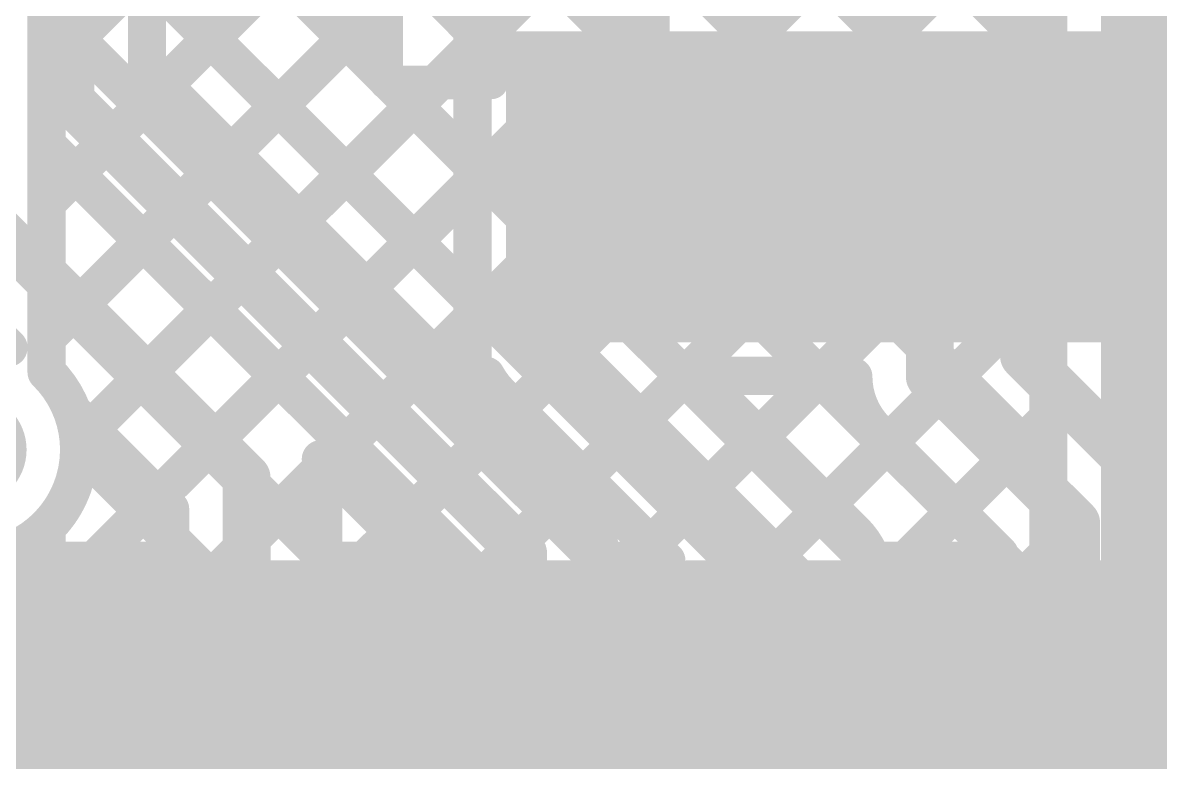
# Model space of a CAD drawing. Header units: millimetres. Extents: x 3.57 to 6.19, y 4.04 to 5.89.
# Drawn here: x 3.977 to 4.2149, y 4.8266 to 4.9814 of the extents above; entities that cross this region are included whole.
import ezdxf

# ---------------------------------------------------------------- set-up
doc = ezdxf.new("R2010")
doc.units = ezdxf.units.MM
doc.header["$MEASUREMENT"] = 0
for name, color, linetype in [('BottomLayer', 5, 'Continuous'), ('MultiLayer', 9, 'Continuous'), ('TopLayer', 1, 'Continuous'), ('TopOverlay', 2, 'Continuous'), ('TopPaste', 8, 'Continuous'), ('TopSolder', 216, 'Continuous')]:
    doc.layers.add(name, color=color, linetype=linetype)

# ---------------------------------------------------------------- blocks, each defined once
blk = doc.blocks.new('48_LQFP_12')
at = {"layer": 'TopLayer'}
for points in [[(0.19398, 0.01576), (0.13689, 0.01576), (0.19398, 0.00395), (0.13689, 0.00395)], [(0.19398, -0.00392), (0.13689, -0.00392), (0.19398, -0.01573), (0.13689, -0.01573)], [(0.19398, -0.02361), (0.13689, -0.02361), (0.19398, -0.03542), (0.13689, -0.03542)], [(0.19398, -0.04329), (0.13689, -0.04329), (0.19398, -0.0551), (0.13689, -0.0551)], [(0.19398, -0.06298), (0.13689, -0.06298), (0.19398, -0.07479), (0.13689, -0.07479)], [(0.19398, -0.08266), (0.13689, -0.08266), (0.19398, -0.09447), (0.13689, -0.09447)], [(0.19397, -0.10233), (0.13688, -0.10233), (0.19397, -0.11414), (0.13688, -0.11414)]]:
    blk.add_solid(points, dxfattribs=at)
at = {"layer": 'TopOverlay', "const_width": 0.007}
for points in [[(0.14357, -0.14323), (0.14357, -0.12123)], [(0.14357, -0.14323), (0.12157, -0.14323)]]:
    blk.add_lwpolyline(points, dxfattribs=at)
at = {"layer": 'TopOverlay', "const_width": 0.0035}
for points in [[(0.14182, -0.12123, 1), (0.14532, -0.12123, 1)], [(0.14182, -0.14323, 1), (0.14532, -0.14323, 1)], [(0.14182, -0.14323, 1), (0.14532, -0.14323, 1)]]:
    blk.add_lwpolyline(points, format="xyb", close=True, dxfattribs=at)
at = {"layer": 'TopPaste'}
for points in [[(0.19398, 0.01576), (0.13689, 0.01576), (0.19398, 0.00395), (0.13689, 0.00395)], [(0.19398, -0.00392), (0.13689, -0.00392), (0.19398, -0.01573), (0.13689, -0.01573)], [(0.19398, -0.02361), (0.13689, -0.02361), (0.19398, -0.03542), (0.13689, -0.03542)], [(0.19398, -0.04329), (0.13689, -0.04329), (0.19398, -0.0551), (0.13689, -0.0551)], [(0.19398, -0.06298), (0.13689, -0.06298), (0.19398, -0.07479), (0.13689, -0.07479)], [(0.19398, -0.08266), (0.13689, -0.08266), (0.19398, -0.09447), (0.13689, -0.09447)], [(0.19397, -0.10233), (0.13688, -0.10233), (0.19397, -0.11414), (0.13688, -0.11414)]]:
    blk.add_solid(points, dxfattribs=at)
at = {"layer": 'TopSolder'}
for points in [[(0.19798, 0.01976), (0.13289, 0.01976), (0.19798, -0.00005), (0.13289, -0.00005)], [(0.19798, 0.00008), (0.13289, 0.00008), (0.19798, -0.01973), (0.13289, -0.01973)], [(0.19798, -0.01961), (0.13289, -0.01961), (0.19798, -0.03942), (0.13289, -0.03942)], [(0.19798, -0.03929), (0.13289, -0.03929), (0.19798, -0.0591), (0.13289, -0.0591)], [(0.19798, -0.05898), (0.13289, -0.05898), (0.19798, -0.07879), (0.13289, -0.07879)], [(0.19798, -0.07866), (0.13289, -0.07866), (0.19798, -0.09847), (0.13289, -0.09847)], [(0.19797, -0.09833), (0.13288, -0.09833), (0.19797, -0.11814), (0.13288, -0.11814)]]:
    blk.add_solid(points, dxfattribs=at)
blk = doc.blocks.new('BLM18AG121SN1D_37')
at = {"layer": 'TopLayer'}
for points in [[(-0.01575, -0.01701), (0.01575, -0.01701), (-0.01575, 0.01701), (0.01575, 0.01701)], [(0.03937, -0.01701), (0.07087, -0.01701), (0.03937, 0.01701), (0.07087, 0.01701)]]:
    blk.add_solid(points, dxfattribs=at)
at = {"layer": 'TopOverlay', "const_width": 0.01}
for points in [[(-0.022, 0.023), (-0.022, -0.023)], [(-0.022, 0.023), (0.077, 0.023)], [(0.077, 0.023), (0.077, -0.023)], [(-0.022, -0.023), (0.077, -0.023)]]:
    blk.add_lwpolyline(points, dxfattribs=at)
at = {"layer": 'TopOverlay', "const_width": 0.005}
for points in [[(-0.0245, 0.023, 1), (-0.0195, 0.023, 1)], [(-0.0245, 0.023, 1), (-0.0195, 0.023, 1)], [(0.0745, 0.023, 1), (0.0795, 0.023, 1)], [(0.0745, 0.023, 1), (0.0795, 0.023, 1)], [(-0.0245, -0.023, 1), (-0.0195, -0.023, 1)], [(-0.0245, -0.023, 1), (-0.0195, -0.023, 1)], [(0.0745, -0.023, 1), (0.0795, -0.023, 1)], [(0.0745, -0.023, 1), (0.0795, -0.023, 1)]]:
    blk.add_lwpolyline(points, format="xyb", close=True, dxfattribs=at)
at = {"layer": 'TopPaste'}
for points in [[(-0.01575, -0.01701), (0.01575, -0.01701), (-0.01575, 0.01701), (0.01575, 0.01701)], [(0.03937, -0.01701), (0.07087, -0.01701), (0.03937, 0.01701), (0.07087, 0.01701)]]:
    blk.add_solid(points, dxfattribs=at)
at = {"layer": 'TopSolder'}
for points in [[(-0.01975, -0.02101), (0.01975, -0.02101), (-0.01975, 0.02101), (0.01975, 0.02101)], [(0.03537, -0.02101), (0.07487, -0.02101), (0.03537, 0.02101), (0.07487, 0.02101)]]:
    blk.add_solid(points, dxfattribs=at)
blk = doc.blocks.new('BLM18AG121SN1D_38')
at = {"layer": 'TopLayer'}
for points in [[(-0.01575, -0.01701), (0.01575, -0.01701), (-0.01575, 0.01701), (0.01575, 0.01701)], [(0.03937, -0.01701), (0.07087, -0.01701), (0.03937, 0.01701), (0.07087, 0.01701)]]:
    blk.add_solid(points, dxfattribs=at)
at = {"layer": 'TopOverlay', "const_width": 0.01}
for points in [[(-0.022, 0.023), (-0.022, -0.023)], [(-0.022, 0.023), (0.077, 0.023)], [(0.077, 0.023), (0.077, -0.023)], [(-0.022, -0.023), (0.077, -0.023)]]:
    blk.add_lwpolyline(points, dxfattribs=at)
at = {"layer": 'TopOverlay', "const_width": 0.005}
for points in [[(-0.0245, 0.023, 1), (-0.0195, 0.023, 1)], [(-0.0245, 0.023, 1), (-0.0195, 0.023, 1)], [(0.0745, 0.023, 1), (0.0795, 0.023, 1)], [(0.0745, 0.023, 1), (0.0795, 0.023, 1)], [(-0.0245, -0.023, 1), (-0.0195, -0.023, 1)], [(-0.0245, -0.023, 1), (-0.0195, -0.023, 1)], [(0.0745, -0.023, 1), (0.0795, -0.023, 1)], [(0.0745, -0.023, 1), (0.0795, -0.023, 1)]]:
    blk.add_lwpolyline(points, format="xyb", close=True, dxfattribs=at)
at = {"layer": 'TopPaste'}
for points in [[(-0.01575, -0.01701), (0.01575, -0.01701), (-0.01575, 0.01701), (0.01575, 0.01701)], [(0.03937, -0.01701), (0.07087, -0.01701), (0.03937, 0.01701), (0.07087, 0.01701)]]:
    blk.add_solid(points, dxfattribs=at)
at = {"layer": 'TopSolder'}
for points in [[(-0.01975, -0.02101), (0.01975, -0.02101), (-0.01975, 0.02101), (0.01975, 0.02101)], [(0.03537, -0.02101), (0.07487, -0.02101), (0.03537, 0.02101), (0.07487, 0.02101)]]:
    blk.add_solid(points, dxfattribs=at)
blk = doc.blocks.new('BLM18AG121SN1D_39')
at = {"layer": 'TopLayer'}
for points in [[(-0.01575, -0.01701), (0.01575, -0.01701), (-0.01575, 0.01701), (0.01575, 0.01701)], [(0.03937, -0.01701), (0.07087, -0.01701), (0.03937, 0.01701), (0.07087, 0.01701)]]:
    blk.add_solid(points, dxfattribs=at)
at = {"layer": 'TopOverlay', "const_width": 0.01}
for points in [[(-0.022, 0.023), (0.077, 0.023)], [(-0.022, 0.023), (-0.022, -0.023)], [(0.077, 0.023), (0.077, -0.023)], [(-0.022, -0.023), (0.077, -0.023)]]:
    blk.add_lwpolyline(points, dxfattribs=at)
at = {"layer": 'TopOverlay', "const_width": 0.005}
for points in [[(-0.0245, 0.023, 1), (-0.0195, 0.023, 1)], [(-0.0245, 0.023, 1), (-0.0195, 0.023, 1)], [(0.0745, 0.023, 1), (0.0795, 0.023, 1)], [(0.0745, 0.023, 1), (0.0795, 0.023, 1)], [(-0.0245, -0.023, 1), (-0.0195, -0.023, 1)], [(-0.0245, -0.023, 1), (-0.0195, -0.023, 1)], [(0.0745, -0.023, 1), (0.0795, -0.023, 1)], [(0.0745, -0.023, 1), (0.0795, -0.023, 1)]]:
    blk.add_lwpolyline(points, format="xyb", close=True, dxfattribs=at)
at = {"layer": 'TopPaste'}
for points in [[(-0.01575, -0.01701), (0.01575, -0.01701), (-0.01575, 0.01701), (0.01575, 0.01701)], [(0.03937, -0.01701), (0.07087, -0.01701), (0.03937, 0.01701), (0.07087, 0.01701)]]:
    blk.add_solid(points, dxfattribs=at)
at = {"layer": 'TopSolder'}
for points in [[(-0.01975, -0.02101), (0.01975, -0.02101), (-0.01975, 0.02101), (0.01975, 0.02101)], [(0.03537, -0.02101), (0.07487, -0.02101), (0.03537, 0.02101), (0.07487, 0.02101)]]:
    blk.add_solid(points, dxfattribs=at)
blk = doc.blocks.new('BLM18AG121SN1D_40')
at = {"layer": 'TopLayer'}
for points in [[(-0.01575, -0.01701), (0.01575, -0.01701), (-0.01575, 0.01701), (0.01575, 0.01701)], [(0.03937, -0.01701), (0.07087, -0.01701), (0.03937, 0.01701), (0.07087, 0.01701)]]:
    blk.add_solid(points, dxfattribs=at)
at = {"layer": 'TopOverlay', "const_width": 0.01}
for points in [[(-0.022, 0.023), (-0.022, -0.023)], [(-0.022, 0.023), (0.077, 0.023)], [(0.077, 0.023), (0.077, -0.023)], [(-0.022, -0.023), (0.077, -0.023)]]:
    blk.add_lwpolyline(points, dxfattribs=at)
at = {"layer": 'TopOverlay', "const_width": 0.005}
for points in [[(-0.0245, 0.023, 1), (-0.0195, 0.023, 1)], [(-0.0245, 0.023, 1), (-0.0195, 0.023, 1)], [(0.0745, 0.023, 1), (0.0795, 0.023, 1)], [(0.0745, 0.023, 1), (0.0795, 0.023, 1)], [(-0.0245, -0.023, 1), (-0.0195, -0.023, 1)], [(-0.0245, -0.023, 1), (-0.0195, -0.023, 1)], [(0.0745, -0.023, 1), (0.0795, -0.023, 1)], [(0.0745, -0.023, 1), (0.0795, -0.023, 1)]]:
    blk.add_lwpolyline(points, format="xyb", close=True, dxfattribs=at)
at = {"layer": 'TopPaste'}
for points in [[(-0.01575, -0.01701), (0.01575, -0.01701), (-0.01575, 0.01701), (0.01575, 0.01701)], [(0.03937, -0.01701), (0.07087, -0.01701), (0.03937, 0.01701), (0.07087, 0.01701)]]:
    blk.add_solid(points, dxfattribs=at)
at = {"layer": 'TopSolder'}
for points in [[(-0.01975, -0.02101), (0.01975, -0.02101), (-0.01975, 0.02101), (0.01975, 0.02101)], [(0.03537, -0.02101), (0.07487, -0.02101), (0.03537, 0.02101), (0.07487, 0.02101)]]:
    blk.add_solid(points, dxfattribs=at)
blk = doc.blocks.new('BLM18AG121SN1D_42')
at = {"layer": 'TopLayer'}
for points in [[(-0.01575, -0.01701), (0.01575, -0.01701), (-0.01575, 0.01701), (0.01575, 0.01701)], [(0.03937, -0.01701), (0.07087, -0.01701), (0.03937, 0.01701), (0.07087, 0.01701)]]:
    blk.add_solid(points, dxfattribs=at)
at = {"layer": 'TopOverlay', "const_width": 0.01}
for points in [[(-0.022, 0.023), (-0.022, -0.023)], [(-0.022, 0.023), (0.077, 0.023)], [(0.077, 0.023), (0.077, -0.023)], [(-0.022, -0.023), (0.077, -0.023)]]:
    blk.add_lwpolyline(points, dxfattribs=at)
at = {"layer": 'TopOverlay', "const_width": 0.005}
for points in [[(-0.0245, 0.023, 1), (-0.0195, 0.023, 1)], [(-0.0245, 0.023, 1), (-0.0195, 0.023, 1)], [(0.0745, 0.023, 1), (0.0795, 0.023, 1)], [(0.0745, 0.023, 1), (0.0795, 0.023, 1)], [(-0.0245, -0.023, 1), (-0.0195, -0.023, 1)], [(-0.0245, -0.023, 1), (-0.0195, -0.023, 1)], [(0.0745, -0.023, 1), (0.0795, -0.023, 1)], [(0.0745, -0.023, 1), (0.0795, -0.023, 1)]]:
    blk.add_lwpolyline(points, format="xyb", close=True, dxfattribs=at)
at = {"layer": 'TopPaste'}
for points in [[(-0.01575, -0.01701), (0.01575, -0.01701), (-0.01575, 0.01701), (0.01575, 0.01701)], [(0.03937, -0.01701), (0.07087, -0.01701), (0.03937, 0.01701), (0.07087, 0.01701)]]:
    blk.add_solid(points, dxfattribs=at)
at = {"layer": 'TopSolder'}
for points in [[(-0.01975, -0.02101), (0.01975, -0.02101), (-0.01975, 0.02101), (0.01975, 0.02101)], [(0.03537, -0.02101), (0.07487, -0.02101), (0.03537, 0.02101), (0.07487, 0.02101)]]:
    blk.add_solid(points, dxfattribs=at)

msp = doc.modelspace()

# ---------------------------------------------------------------- linework, layer by layer
at = {"layer": 'BottomLayer'}
for points, const_width in [([(4.215, 4.78833), (4.215, 5.197)], 0.025), ([(3.98826, 5.091), (4.1915, 4.88775)], 0.008), ([(3.982, 4.90826), (3.982, 5.06974)], 0.008), ([(3.982, 5.06897), (4.1915, 4.85947)], 0.008), ([(3.982, 4.97195), (4.05331, 5.04326)], 0.008), ([(3.982, 5.04068), (4.1915, 4.83118)], 0.008), ([(3.982, 4.94367), (4.06746, 5.02912)], 0.008), ([(4.1915, 4.78833), (4.1915, 5.02637)], 0.008), ([(3.982, 4.91538), (4.0816, 5.01498)], 0.008), ([(3.88353, 4.70378), (4.1915, 5.01174)], 0.008), ([(3.982, 5.0124), (4.1915, 4.8029)], 0.008), ([(4.16084, 5.00326), (4.1915, 4.97261)], 0.008), ([(3.98874, 4.89383), (4.09164, 4.99673)], 0.008), ([(4.11555, 4.99199), (4.1915, 4.91604)], 0.008), ([(3.82696, 4.70378), (4.11496, 4.99177)], 0.008), ([(3.85525, 4.70378), (4.142, 4.99052)], 0.008), ([(4.1449, 4.99092), (4.1915, 4.94432)], 0.008), ([(3.97698, 4.76894), (4.1915, 4.98346)], 0.008), ([(3.982, 4.98412), (4.22645, 4.73967)], 0.008), ([(3.85691, 4.96779), (4.08503, 4.73967)], 0.008), ([(3.982, 4.95583), (4.19816, 4.73967)], 0.008), ([(3.99186, 4.75554), (4.1915, 4.95518)], 0.008), ([(3.84276, 4.95365), (4.05674, 4.73967)], 0.008), ([(3.982, 4.92755), (4.16988, 4.73967)], 0.008), ([(4.006, 4.74139), (4.1915, 4.92689)], 0.008), ([(4.03256, 4.73967), (4.1915, 4.89861)], 0.008), ([(3.98881, 4.89246), (4.1416, 4.73967)], 0.008), ([(3.97942, 4.87356), (4.11331, 4.73967)], 0.008), ([(4.06084, 4.73967), (4.1915, 4.87032)], 0.008), ([(4.08913, 4.73967), (4.1915, 4.84204)], 0.008)]:
    msp.add_lwpolyline(points, dxfattribs=dict(at, const_width=const_width))
for points, const_width in [([(3.98, 4.98412, 1), (3.984, 4.98412, 1)], 0.004), ([(4.1895, 4.98346, 1), (4.1935, 4.98346, 1)], 0.004), ([(3.98, 4.97195, 1), (3.984, 4.97195, 1)], 0.004), ([(4.1895, 4.97261, 1), (4.1935, 4.97261, 1)], 0.004), ([(3.98, 4.95583, 1), (3.984, 4.95583, 1)], 0.004), ([(4.1895, 4.95518, 1), (4.1935, 4.95518, 1)], 0.004), ([(4.1895, 4.94432, 1), (4.1935, 4.94432, 1)], 0.004), ([(3.98, 4.94367, 1), (3.984, 4.94367, 1)], 0.004), ([(3.98, 4.92755, 1), (3.984, 4.92755, 1)], 0.004), ([(4.1895, 4.92689, 1), (4.1935, 4.92689, 1)], 0.004), ([(4.1895, 4.91604, 1), (4.1935, 4.91604, 1)], 0.004), ([(3.98, 4.91538, 1), (3.984, 4.91538, 1)], 0.004), ([(3.98, 4.90826, 1), (3.984, 4.90826, 1)], 0.004), ([(3.98, 4.90826, 1), (3.984, 4.90826, 1)], 0.004), ([(3.96009, 4.892, 1), (3.97191, 4.892, 1)], 0.01181), ([(4.1895, 4.89861, 1), (4.1935, 4.89861, 1)], 0.004), ([(3.98674, 4.89383, 1), (3.99074, 4.89383, 1)], 0.004), ([(3.98681, 4.89246, 1), (3.99081, 4.89246, 1)], 0.004), ([(3.98681, 4.892, 1), (3.99081, 4.892, 1)], 0.004), ([(3.98681, 4.892, 1), (3.99081, 4.892, 1)], 0.004), ([(4.1895, 4.88775, 1), (4.1935, 4.88775, 1)], 0.004), ([(3.97742, 4.87356, 1), (3.98142, 4.87356, 1)], 0.004), ([(4.1895, 4.87032, 1), (4.1935, 4.87032, 1)], 0.004), ([(4.1895, 4.85947, 1), (4.1935, 4.85947, 1)], 0.004), ([(4.1895, 4.84204, 1), (4.1935, 4.84204, 1)], 0.004), ([(4.1895, 4.83118, 1), (4.1935, 4.83118, 1)], 0.004)]:
    msp.add_lwpolyline(points, format="xyb", close=True, dxfattribs=dict(at, const_width=const_width))
at = {"layer": 'BottomLayer', "const_width": 0.008}
for points in [[(3.98881, 4.892, -1.503118), (3.95, 4.90826)], [(3.982, 4.90826, -0.200996), (3.98881, 4.892)]]:
    msp.add_lwpolyline(points, format="xyb", dxfattribs=at)
at = {"layer": 'MultiLayer', "const_width": 0.01181}
msp.add_lwpolyline([(3.96009, 4.892, 1), (3.97191, 4.892, 1)], format="xyb", close=True, dxfattribs=at)
at = {"layer": 'TopLayer'}
for points, const_width in [([(4.10734, 4.94732), (4.10734, 5.01328)], 0.01), ([(4.12735, 4.94699), (4.12735, 4.99961)], 0.01), ([(3.987, 4.965), (3.987, 4.994)], 0.01), ([(4.003, 4.97163), (4.003, 4.98725)], 0.008), ([(4.00648, 4.96815), (4.02559, 4.98725)], 0.008), ([(4.00715, 4.98725), (4.07109, 4.92331)], 0.008), ([(4.02062, 4.954), (4.05387, 4.98725)], 0.008), ([(4.03543, 4.98725), (4.07109, 4.95159)], 0.008), ([(4.06372, 4.98725), (4.07109, 4.97987)], 0.008), ([(4.07109, 4.90746), (4.07109, 4.98654)], 0.008), ([(4.03477, 4.93986), (4.07109, 4.97619)], 0.008), ([(4.003, 4.97163), (4.09297, 4.88166)], 0.008), ([(3.987, 4.965), (4.08167, 4.87033)], 0.01), ([(4.04891, 4.92572), (4.07109, 4.94791)], 0.008), ([(4.088, 4.915), (4.088, 4.947)], 0.01), ([(4.10734, 4.94732), (4.10767, 4.94699)], 0.01), ([(4.16672, 4.90728), (4.16672, 4.94699)], 0.01), ([(4.18641, 4.91163), (4.18641, 4.94699)], 0.01), ([(3.97, 4.94), (4.02383, 4.88617)], 0.01), ([(3.9587, 4.92867), (3.97402, 4.91336)], 0.008), ([(4.06305, 4.91158), (4.07109, 4.91962)], 0.008), ([(4.088, 4.915), (4.1395, 4.8635)], 0.01), ([(4.18641, 4.91163), (4.21433, 4.88371)], 0.01), ([(4.11818, 4.90745), (4.12457, 4.90745)], 0.008), ([(4.11818, 4.90745), (4.1508, 4.87483)], 0.008), ([(4.11818, 4.90745), (4.12457, 4.90745)], 0.008), ([(4.12457, 4.90745), (4.13013, 4.90745)], 0.008), ([(4.13013, 4.90745), (4.14426, 4.90745)], 0.008), ([(4.13013, 4.90745), (4.14426, 4.90745)], 0.008), ([(4.13098, 4.89465), (4.14377, 4.90745)], 0.008), ([(4.14352, 4.90745), (4.18133, 4.86963)], 0.008), ([(4.14426, 4.90745), (4.14982, 4.90745)], 0.008), ([(4.16672, 4.90728), (4.19733, 4.87667)], 0.01), ([(4.0767, 4.90367), (4.11162, 4.86875)], 0.008), ([(3.98736, 4.90002), (4.00783, 4.87954)], 0.008), ([(4.07719, 4.89744), (4.08006, 4.90031)], 0.008), ([(3.98874, 4.89383), (3.99114, 4.89623)], 0.008), ([(4.15542, 4.89595), (4.18133, 4.87004)], 0.008), ([(3.98881, 4.89246), (4.00783, 4.87343)], 0.008), ([(4.14512, 4.88051), (4.15799, 4.89338)], 0.008), ([(4.03937, 4.89001), (4.06062, 4.86875)], 0.008), ([(4.02383, 4.842), (4.02383, 4.88617)], 0.01), ([(4.03983, 4.86875), (4.03983, 4.88617)], 0.008), ([(4.09133, 4.88329), (4.09421, 4.88617)], 0.008), ([(4.21433, 4.88272), (4.21433, 4.88371)], 0.01), ([(4.21433, 4.88272), (4.25517, 4.84188)], 0.01), ([(3.99194, 4.86875), (4.00528, 4.88209)], 0.008), ([(4.00783, 4.86875), (4.00783, 4.87954)], 0.008), ([(4.16164, 4.86875), (4.17213, 4.87924)], 0.008), ([(3.982, 4.86875), (3.982, 4.87574)], 0.008), ([(4.19733, 4.842), (4.19733, 4.87667)], 0.01), ([(4.0485, 4.86875), (4.05456, 4.87481)], 0.008), ([(3.982, 4.87098), (3.98423, 4.86875)], 0.008), ([(4.08167, 4.842), (4.08167, 4.87033)], 0.01), ([(4.10507, 4.86875), (4.10835, 4.87202)], 0.008), ([(3.982, 4.86875), (3.99401, 4.86875)], 0.008), ([(3.99401, 4.81525), (3.99401, 4.86875)], 0.008), ([(3.99583, 4.86875), (4.00783, 4.86875)], 0.008), ([(3.99583, 4.81525), (3.99583, 4.86875)], 0.008), ([(4.03983, 4.86875), (4.05184, 4.86875)], 0.008), ([(4.05184, 4.81525), (4.05184, 4.86875)], 0.008), ([(4.05366, 4.86875), (4.06062, 4.86875)], 0.008), ([(4.05366, 4.81525), (4.05366, 4.86875)], 0.008), ([(4.09767, 4.86875), (4.10967, 4.86875)], 0.008), ([(4.10967, 4.81525), (4.10967, 4.86875)], 0.008), ([(4.11149, 4.81525), (4.11149, 4.86875)], 0.008), ([(4.15461, 4.86875), (4.16751, 4.86875)], 0.008), ([(4.16751, 4.81525), (4.16751, 4.86875)], 0.008), ([(4.16933, 4.81525), (4.16933, 4.86875)], 0.008), ([(4.16933, 4.86875), (4.18133, 4.86875)], 0.008), ([(4.1395, 4.842), (4.1395, 4.8635)], 0.01)]:
    msp.add_lwpolyline(points, dxfattribs=dict(at, const_width=const_width))
for points, const_width in [([(4.06909, 4.97987, 1), (4.07309, 4.97987, 1)], 0.004), ([(4.06909, 4.97619, 1), (4.07309, 4.97619, 1)], 0.004), ([(4.001, 4.97163, 1), (4.005, 4.97163, 1)], 0.004), ([(4.001, 4.97163, 1), (4.005, 4.97163, 1)], 0.004), ([(4.00448, 4.96815, 1), (4.00848, 4.96815, 1)], 0.004), ([(3.9845, 4.965, 1), (3.9895, 4.965, 1)], 0.005), ([(3.9845, 4.965, 1), (3.9895, 4.965, 1)], 0.005), ([(4.01862, 4.954, 1), (4.02262, 4.954, 1)], 0.004), ([(4.06909, 4.95159, 1), (4.07309, 4.95159, 1)], 0.004), ([(4.06909, 4.94791, 1), (4.07309, 4.94791, 1)], 0.004), ([(4.0855, 4.947, 1), (4.0905, 4.947, 1)], 0.005), ([(4.10484, 4.94732, 1), (4.10984, 4.94732, 1)], 0.005), ([(4.10484, 4.94732, 1), (4.10984, 4.94732, 1)], 0.005), ([(4.10517, 4.94699, 1), (4.11017, 4.94699, 1)], 0.005), ([(4.12485, 4.94699, 1), (4.12985, 4.94699, 1)], 0.005), ([(4.16422, 4.94699, 1), (4.16922, 4.94699, 1)], 0.005), ([(4.18391, 4.94699, 1), (4.18891, 4.94699, 1)], 0.005), ([(4.03277, 4.93986, 1), (4.03677, 4.93986, 1)], 0.004), ([(4.04691, 4.92572, 1), (4.05091, 4.92572, 1)], 0.004), ([(4.06909, 4.92331, 1), (4.07309, 4.92331, 1)], 0.004), ([(4.06909, 4.91962, 1), (4.07309, 4.91962, 1)], 0.004), ([(4.0855, 4.915, 1), (4.0905, 4.915, 1)], 0.005), ([(4.0855, 4.915, 1), (4.0905, 4.915, 1)], 0.005), ([(3.97202, 4.91336, 1), (3.97602, 4.91336, 1)], 0.004), ([(3.97202, 4.91336, 1), (3.97602, 4.91336, 1)], 0.004), ([(4.06105, 4.91158, 1), (4.06505, 4.91158, 1)], 0.004), ([(4.18391, 4.91163, 1), (4.18891, 4.91163, 1)], 0.005), ([(4.18391, 4.91163, 1), (4.18891, 4.91163, 1)], 0.005), ([(4.06909, 4.90746, 1), (4.07309, 4.90746, 1)], 0.004), ([(4.07189, 4.90746, 1), (4.07589, 4.90746, 1)], 0.004), ([(4.07189, 4.90746, 1), (4.07589, 4.90746, 1)], 0.004), ([(4.11618, 4.90745, 1), (4.12018, 4.90745, 1)], 0.004), ([(4.11618, 4.90745, 1), (4.12018, 4.90745, 1)], 0.004), ([(4.11618, 4.90745, 1), (4.12018, 4.90745, 1)], 0.004), ([(4.12257, 4.90745, 1), (4.12657, 4.90745, 1)], 0.004), ([(4.12257, 4.90745, 1), (4.12657, 4.90745, 1)], 0.004), ([(4.12257, 4.90745, 1), (4.12657, 4.90745, 1)], 0.004), ([(4.12813, 4.90745, 1), (4.13213, 4.90745, 1)], 0.004), ([(4.12813, 4.90745, 1), (4.13213, 4.90745, 1)], 0.004), ([(4.12813, 4.90745, 1), (4.13213, 4.90745, 1)], 0.004), ([(4.14152, 4.90745, 1), (4.14552, 4.90745, 1)], 0.004), ([(4.14177, 4.90745, 1), (4.14577, 4.90745, 1)], 0.004), ([(4.14226, 4.90745, 1), (4.14626, 4.90745, 1)], 0.004), ([(4.14226, 4.90745, 1), (4.14626, 4.90745, 1)], 0.004), ([(4.14226, 4.90745, 1), (4.14626, 4.90745, 1)], 0.004), ([(4.14782, 4.90745, 1), (4.15182, 4.90745, 1)], 0.004), ([(4.14872, 4.90728, 1), (4.15272, 4.90728, 1)], 0.004), ([(4.14872, 4.90728, 1), (4.15272, 4.90728, 1)], 0.004), ([(4.16422, 4.90728, 1), (4.16922, 4.90728, 1)], 0.005), ([(4.16422, 4.90728, 1), (4.16922, 4.90728, 1)], 0.005), ([(4.07469, 4.90369, 1), (4.07869, 4.90369, 1)], 0.004), ([(4.0747, 4.90367, 1), (4.0787, 4.90367, 1)], 0.004), ([(4.0747, 4.90367, 1), (4.0787, 4.90367, 1)], 0.004), ([(3.96009, 4.892, 1), (3.97191, 4.892, 1)], 0.01181), ([(3.98536, 4.90002, 1), (3.98936, 4.90002, 1)], 0.004), ([(3.98536, 4.90002, 1), (3.98936, 4.90002, 1)], 0.004), ([(4.07806, 4.90031, 1), (4.08206, 4.90031, 1)], 0.004), ([(4.07519, 4.89744, 1), (4.07919, 4.89744, 1)], 0.004), ([(3.98914, 4.89623, 1), (3.99314, 4.89623, 1)], 0.004), ([(4.12898, 4.89465, 1), (4.13298, 4.89465, 1)], 0.004), ([(4.15341, 4.89596, 1), (4.15741, 4.89596, 1)], 0.004), ([(4.15342, 4.89595, 1), (4.15742, 4.89595, 1)], 0.004), ([(4.15342, 4.89595, 1), (4.15742, 4.89595, 1)], 0.004), ([(3.98674, 4.89383, 1), (3.99074, 4.89383, 1)], 0.004), ([(3.98681, 4.89246, 1), (3.99081, 4.89246, 1)], 0.004), ([(3.98681, 4.892, 1), (3.99081, 4.892, 1)], 0.004), ([(3.98681, 4.892, 1), (3.99081, 4.892, 1)], 0.004), ([(4.15599, 4.89338, 1), (4.15999, 4.89338, 1)], 0.004), ([(4.03737, 4.89001, 1), (4.04137, 4.89001, 1)], 0.004), ([(4.03737, 4.89001, 1), (4.04137, 4.89001, 1)], 0.004), ([(4.03737, 4.89001, 1), (4.04137, 4.89001, 1)], 0.004), ([(4.02133, 4.88617, 1), (4.02633, 4.88617, 1)], 0.005), ([(4.02133, 4.88617, 1), (4.02633, 4.88617, 1)], 0.005), ([(4.03783, 4.88617, 1), (4.04183, 4.88617, 1)], 0.004), ([(4.03783, 4.88617, 1), (4.04183, 4.88617, 1)], 0.004), ([(4.03783, 4.88617, 1), (4.04183, 4.88617, 1)], 0.004), ([(4.09221, 4.88617, 1), (4.09621, 4.88617, 1)], 0.004), ([(4.08933, 4.88329, 1), (4.09333, 4.88329, 1)], 0.004), ([(4.21183, 4.88371, 1), (4.21683, 4.88371, 1)], 0.005), ([(4.21183, 4.88371, 1), (4.21683, 4.88371, 1)], 0.005), ([(4.21183, 4.88272, 1), (4.21683, 4.88272, 1)], 0.005), ([(4.21183, 4.88272, 1), (4.21683, 4.88272, 1)], 0.005), ([(4.00328, 4.88209, 1), (4.00728, 4.88209, 1)], 0.004), ([(4.09097, 4.88166, 1), (4.09497, 4.88166, 1)], 0.004), ([(4.09097, 4.88166, 1), (4.09497, 4.88166, 1)], 0.004), ([(4.09098, 4.88165, 1), (4.09498, 4.88165, 1)], 0.004), ([(4.14312, 4.88051, 1), (4.14712, 4.88051, 1)], 0.004), ([(4.00583, 4.87954, 1), (4.00983, 4.87954, 1)], 0.004), ([(4.00583, 4.87954, 1), (4.00983, 4.87954, 1)], 0.004), ([(4.17013, 4.87924, 1), (4.17413, 4.87924, 1)], 0.004), ([(3.98, 4.87574, 1), (3.984, 4.87574, 1)], 0.004), ([(3.98, 4.87574, 1), (3.984, 4.87574, 1)], 0.004), ([(4.19483, 4.87667, 1), (4.19983, 4.87667, 1)], 0.005), ([(4.19483, 4.87667, 1), (4.19983, 4.87667, 1)], 0.005), ([(4.00583, 4.87343, 1), (4.00983, 4.87343, 1)], 0.004), ([(4.05256, 4.87481, 1), (4.05656, 4.87481, 1)], 0.004), ([(4.1488, 4.87483, 1), (4.1528, 4.87483, 1)], 0.004), ([(4.1488, 4.87483, 1), (4.1528, 4.87483, 1)], 0.004), ([(4.14881, 4.87481, 1), (4.15281, 4.87481, 1)], 0.004), ([(3.98, 4.87098, 1), (3.984, 4.87098, 1)], 0.004), ([(4.07917, 4.87033, 1), (4.08417, 4.87033, 1)], 0.005), ([(4.07917, 4.87033, 1), (4.08417, 4.87033, 1)], 0.005), ([(4.10635, 4.87202, 1), (4.11035, 4.87202, 1)], 0.004), ([(3.98, 4.86875, 1), (3.984, 4.86875, 1)], 0.004), ([(3.98, 4.86875, 1), (3.984, 4.86875, 1)], 0.004), ([(3.98223, 4.86875, 1), (3.98623, 4.86875, 1)], 0.004), ([(3.98994, 4.86875, 1), (3.99394, 4.86875, 1)], 0.004), ([(3.99201, 4.86875, 1), (3.99601, 4.86875, 1)], 0.004), ([(3.99201, 4.86875, 1), (3.99601, 4.86875, 1)], 0.004), ([(3.99383, 4.86875, 1), (3.99783, 4.86875, 1)], 0.004), ([(3.99383, 4.86875, 1), (3.99783, 4.86875, 1)], 0.004), ([(4.00583, 4.86875, 1), (4.00983, 4.86875, 1)], 0.004), ([(4.00583, 4.86875, 1), (4.00983, 4.86875, 1)], 0.004), ([(4.03783, 4.86875, 1), (4.04183, 4.86875, 1)], 0.004), ([(4.03783, 4.86875, 1), (4.04183, 4.86875, 1)], 0.004), ([(4.0465, 4.86875, 1), (4.0505, 4.86875, 1)], 0.004), ([(4.04984, 4.86875, 1), (4.05384, 4.86875, 1)], 0.004), ([(4.04984, 4.86875, 1), (4.05384, 4.86875, 1)], 0.004), ([(4.05166, 4.86875, 1), (4.05566, 4.86875, 1)], 0.004), ([(4.05166, 4.86875, 1), (4.05566, 4.86875, 1)], 0.004), ([(4.05862, 4.86875, 1), (4.06262, 4.86875, 1)], 0.004), ([(4.05862, 4.86875, 1), (4.06262, 4.86875, 1)], 0.004), ([(4.09567, 4.87033, 1), (4.09967, 4.87033, 1)], 0.004), ([(4.09567, 4.87033, 1), (4.09967, 4.87033, 1)], 0.004), ([(4.09567, 4.86875, 1), (4.09967, 4.86875, 1)], 0.004), ([(4.10307, 4.86875, 1), (4.10707, 4.86875, 1)], 0.004), ([(4.10767, 4.86875, 1), (4.11167, 4.86875, 1)], 0.004), ([(4.10767, 4.86875, 1), (4.11167, 4.86875, 1)], 0.004), ([(4.10949, 4.86875, 1), (4.11349, 4.86875, 1)], 0.004), ([(4.10962, 4.86875, 1), (4.11362, 4.86875, 1)], 0.004), ([(4.15261, 4.86875, 1), (4.15661, 4.86875, 1)], 0.004), ([(4.15261, 4.86875, 1), (4.15661, 4.86875, 1)], 0.004), ([(4.15261, 4.86875, 1), (4.15661, 4.86875, 1)], 0.004), ([(4.15964, 4.86875, 1), (4.16364, 4.86875, 1)], 0.004), ([(4.16551, 4.86875, 1), (4.16951, 4.86875, 1)], 0.004), ([(4.16551, 4.86875, 1), (4.16951, 4.86875, 1)], 0.004), ([(4.16733, 4.86875, 1), (4.17133, 4.86875, 1)], 0.004), ([(4.16733, 4.86875, 1), (4.17133, 4.86875, 1)], 0.004), ([(4.17933, 4.87004, 1), (4.18333, 4.87004, 1)], 0.004), ([(4.17933, 4.86963, 1), (4.18333, 4.86963, 1)], 0.004), ([(4.17933, 4.86875, 1), (4.18333, 4.86875, 1)], 0.004), ([(4.137, 4.8635, 1), (4.142, 4.8635, 1)], 0.005), ([(4.137, 4.8635, 1), (4.142, 4.8635, 1)], 0.005), ([(4.02133, 4.842, 1), (4.02633, 4.842, 1)], 0.005), ([(4.07917, 4.842, 1), (4.08417, 4.842, 1)], 0.005), ([(4.137, 4.842, 1), (4.142, 4.842, 1)], 0.005), ([(4.19483, 4.842, 1), (4.19983, 4.842, 1)], 0.005)]:
    msp.add_lwpolyline(points, format="xyb", close=True, dxfattribs=dict(at, const_width=const_width))
at = {"layer": 'TopLayer', "const_width": 0.008}
for points in [[(3.95, 4.87574, -0.810035), (3.97402, 4.91336)], [(4.0767, 4.90367, -0.074052), (4.07389, 4.90746)], [(4.07669, 4.90369, -0.073744), (4.07389, 4.90746)], [(4.15542, 4.89595, -0.199231), (4.15072, 4.90728)], [(4.15541, 4.89596, -0.198912), (4.15072, 4.90728)], [(3.98736, 4.90002, -0.090019), (3.98881, 4.892)], [(3.98881, 4.892, -0.200996), (3.982, 4.87574)], [(4.03937, 4.89001, -0.060671), (4.03983, 4.88617)], [(4.03937, 4.89001, -0.060671), (4.03983, 4.88617)], [(4.09297, 4.88166, -0.199231), (4.09767, 4.87033)], [(4.09298, 4.88165, -0.198912), (4.09767, 4.87033)], [(4.1508, 4.87483, -0.113594), (4.15461, 4.86875)], [(4.15081, 4.87481, -0.113284), (4.15461, 4.86875)]]:
    msp.add_lwpolyline(points, format="xyb", dxfattribs=at)

# ---------------------------------------------------------------- block references
for name, p, rotation in [('48_LQFP_12', (4.19624, 5.11243), 270), ('BLM18AG121SN1D_42', (3.966, 4.78688), 90), ('BLM18AG121SN1D_40', (4.02383, 4.78688), 90), ('BLM18AG121SN1D_39', (4.08167, 4.78688), 90), ('BLM18AG121SN1D_38', (4.1395, 4.78688), 90), ('BLM18AG121SN1D_37', (4.19733, 4.78688), 90)]:
    msp.add_blockref(name, p, dxfattribs=dict(rotation=rotation))

doc.saveas('drawing.dxf')
